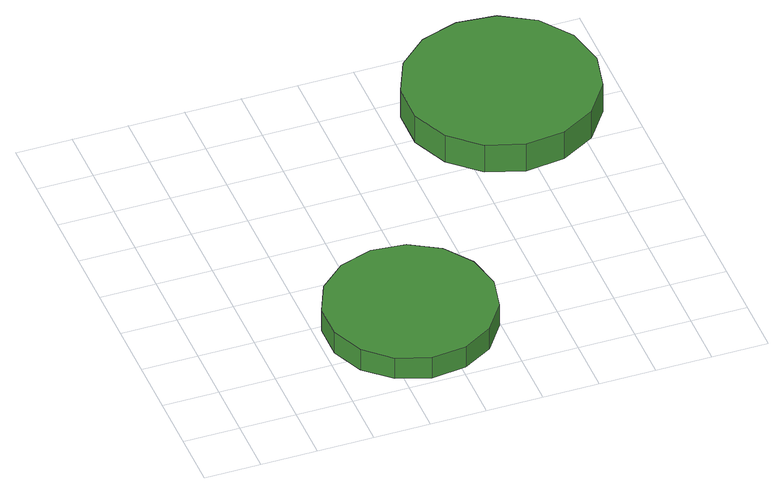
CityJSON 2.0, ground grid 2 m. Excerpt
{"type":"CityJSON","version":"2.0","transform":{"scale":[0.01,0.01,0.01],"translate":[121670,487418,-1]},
"CityObjects":{
"tree1":{"type":"SolitaryVegetationObject","attributes":{"function":"something"},"geometry":[{"type":"MultiSurface","lod":"1","boundaries":[[[0,1,2,3,4,5,6,7,8,9,10,11,12,13,14]],[[15,16,17,18,19,20,21,22,23,24,25,26,27,28,29]],[[0,29,28,1]],[[1,28,27,2]],[[2,27,26,3]],[[3,26,25,4]],[[4,25,24,5]],[[5,24,23,6]],[[6,23,22,7]],[[7,22,21,8]],[[8,21,20,9]],[[9,20,19,10]],[[10,19,18,11]],[[11,18,17,12]],[[12,17,16,13]],[[13,16,15,14]],[[14,15,29,0]]]}]},
"tree2":{"type":"SolitaryVegetationObject","attributes":{"function":"something"}},
"tree3":{"type":"SolitaryVegetationObject","attributes":{"function":"something"},"geometry":[{"type":"MultiSurface","lod":"1","boundaries":[[[30,31,32,33,34,35,36,37,38,39,40,41,42,43,44]],[[45,46,47,48,49,50,51,52,53,54,55,56,57,58,59]],[[30,59,58,31]],[[31,58,57,32]],[[32,57,56,33]],[[33,56,55,34]],[[34,55,54,35]],[[35,54,53,36]],[[36,53,52,37]],[[37,52,51,38]],[[38,51,50,39]],[[39,50,49,40]],[[40,49,48,41]],[[41,48,47,42]],[[42,47,46,43]],[[43,46,45,44]],[[44,45,59,30]]]}]},
"tree4":{"type":"SolitaryVegetationObject","attributes":{"function":"something"}}
},
"vertices":[
[1019,317,181],[993,438,181],[920,539,181],[813,601,181],[690,614,181],[572,575,181],[479,492,181],[429,379,181],[429,255,181],[479,142,181],[572,59,181],[690,20,181],[813,33,181],[920,95,181],[993,196,181],[993,196,93],[920,95,93],[813,33,93],[690,20,93],[572,59,93],[479,142,93],[429,255,93],[429,379,93],[479,492,93],[572,575,93],[690,614,93],[813,601,93],[920,539,93],[993,438,93],[1019,317,93],
[1733,1258,206],[1704,1396,206],[1621,1510,206],[1499,1581,206],[1359,1595,206],[1225,1552,206],[1120,1458,206],[1063,1329,206],[1063,1188,206],[1120,1059,206],[1225,965,206],[1359,921,206],[1499,936,206],[1621,1006,206],[1704,1120,206],[1704,1120,91],[1621,1006,91],[1499,936,91],[1359,921,91],[1225,965,91],[1120,1059,91],[1063,1188,91],[1063,1329,91],[1120,1458,91],[1225,1552,91],[1359,1595,91],[1499,1581,91],[1621,1510,91],[1704,1396,91],[1733,1258,91]
]}
